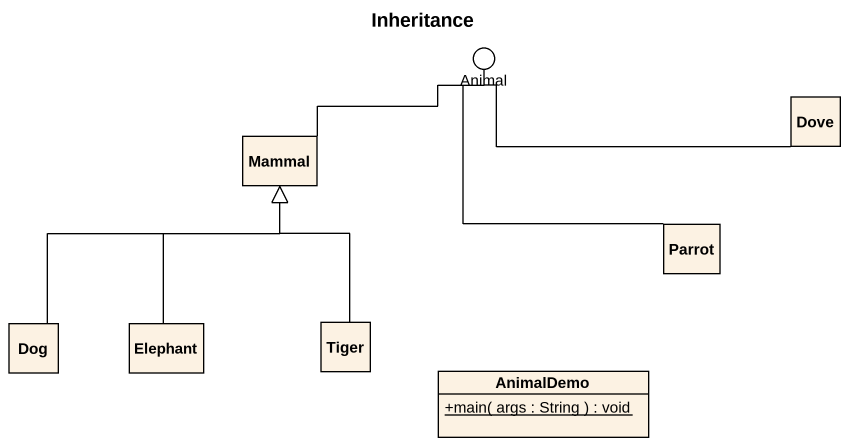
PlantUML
@startuml
title Inheritance
allowmixing
hide circle
hide empty members
skinparam classAttributeIconSize 0
() Animal
class Mammal
class Dove
class Parrot
class Dog
class Elephant
class Tiger
class AnimalDemo {
  {static} +main( args : String ) : void
}
Mammal -right- Animal
Dove -left- Animal
Parrot -up- Animal
Dog -up-|> Mammal
Elephant -up-|> Mammal
Tiger -up-|> Mammal
@enduml
